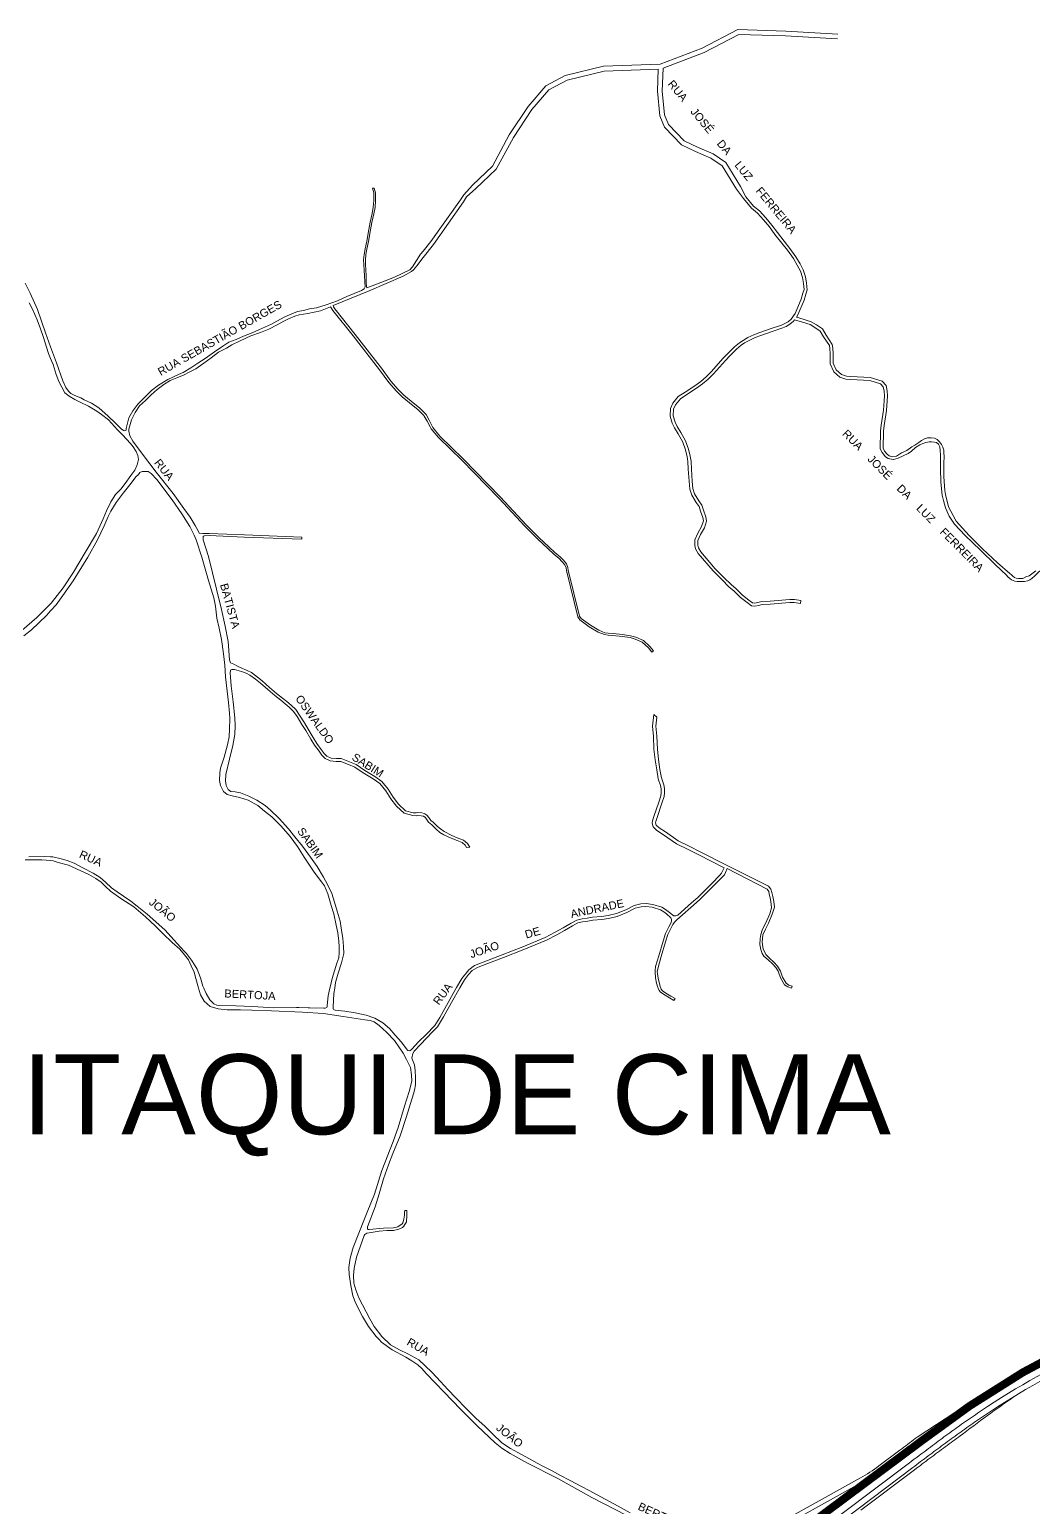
# Model space of a CAD drawing. Header units: millimetres. Extents: x 617885 to 663705, y 7172943 to 7234736.
# Drawn here: x 643374 to 644629, y 7185151 to 7186998 of the extents above; entities that cross this region are included whole.
import ezdxf

# ---------------------------------------------------------------- set-up
doc = ezdxf.new("R2010")
doc.units = ezdxf.units.MM
doc.layers.add('BAIRROS', color=12, linetype='Continuous')
doc.layers.add('TOP_VIAS 10.000', color=7, linetype='Continuous', lineweight=9)
doc.layers.add('VIAS', color=7, linetype='Continuous', lineweight=5)
doc.styles.add('LDUP', font='LDUP.SHX')
doc.styles.get("Standard").update_dxf_attribs({"font": 'arial.ttf'})

msp = doc.modelspace()

# ---------------------------------------------------------------- linework, layer by layer
at = {"layer": 'BAIRROS', "lineweight": 40, "ltscale": 0.3, "const_width": 10}
for points in [[(646615.4, 7186054.5), (646573.1, 7186042.5), (646501, 7186020), (646439.8, 7185997.3), (646313, 7185950.3), (646248.7, 7185927.8), (646165.3, 7185898.5), (646089, 7185870.7), (645974.1, 7185828), (645350.7, 7185602.5), (645276.1, 7185575.5), (645276.1, 7185575.5), (644874.2, 7185429.8), (644762.8, 7185389.2), (644680.3, 7185354.4), (644615.8, 7185320), (644548.9, 7185277.8), (644490.4, 7185235.3), (644295.8, 7185090.3)], [(644295.8, 7185090.3), (644490.4, 7185235.3), (644548.9, 7185277.8), (644615.8, 7185320), (644680.3, 7185354.4), (644762.8, 7185389.2), (644874.2, 7185429.8), (645276.2, 7185575.5), (645350.7, 7185602.5), (645974.2, 7185828.1), (646007, 7185770), (646027, 7185694), (646034.1, 7185656.6), (646094, 7185351), (646112, 7185283), (646124, 7185254), (646154.7, 7185209.7), (646227, 7185126)]]:
    msp.add_lwpolyline(points, dxfattribs=at)
at = {"layer": 'VIAS', "color": 253}
for p, q in [((644435.8, 7185203), (644462.1, 7185222.8)), ((644270.8, 7185102.9), (644415.7, 7185183.4)), ((644413.2, 7185147.7), (644480.4, 7185198.3))]:
    msp.add_line(p, q, dxfattribs=at)
for points in [[(643927.6, 7186803.9), (643952.4, 7186827.5), (643973.5, 7186866.5), (643997.1, 7186902.1), (644019.4, 7186927.7), (644043.6, 7186940.7), (644091.2, 7186952.3), (644162.4, 7186955), (644214.7, 7186975), (644259.2, 7186998.2), (644319.2, 7186996.3), (644384.2, 7186992.5)], [(644262.7, 7186801.9), (644244.3, 7186832.1), (644228.4, 7186842.9), (644209, 7186851.3), (644192.4, 7186859.2), (644172.6, 7186879.7), (644167.5, 7186891.8), (644164.8, 7186921.3), (644165.9, 7186950), (644217.1, 7186969.6), (644260.5, 7186992.2), (644319, 7186990.3), (644383.9, 7186986.5)], [(643931.8, 7186799.6), (643957.2, 7186823.9), (643978.6, 7186863.4), (644001.9, 7186898.5), (644023.2, 7186923), (644045.8, 7186935.1), (644092, 7186946.3), (644159.9, 7186948.9), (644158.8, 7186921.1), (644161.6, 7186890.3), (644167.5, 7186876.3), (644188.8, 7186854.3), (644206.5, 7186845.8), (644225.5, 7186837.7), (644239.8, 7186827.9), (644257.6, 7186798.8)], [(643927.6, 7186803.9), (643916.6, 7186791.6), (643912.5, 7186785.3), (643875.3, 7186733.5), (643865.8, 7186721.4), (643862.7, 7186717.4), (643852.5, 7186701.6), (643849.1, 7186697.8), (643829.8, 7186688.8), (643818.4, 7186684.3), (643802.1, 7186677.9), (643795.5, 7186675.3), (643794.9, 7186677.5), (643794.7, 7186681.4), (643794.7, 7186685.1), (643794.6, 7186691), (643794.1, 7186697.4), (643793.8, 7186704.9), (643793.7, 7186710.2), (643794.2, 7186716.9), (643795.4, 7186723.8), (643797.5, 7186733.5), (643799.8, 7186748.1), (643801.7, 7186757.2), (643804.2, 7186768.1), (643805.7, 7186776), (643806.3, 7186784.6), (643806.2, 7186794.3), (643804.7, 7186800), (643802.4, 7186800), (643804, 7186794), (643804.1, 7186784.7), (643803.5, 7186776.3), (643802, 7186768.5), (643799.5, 7186757.7), (643797.7, 7186748.5), (643795.3, 7186733.9), (643793.2, 7186724.2), (643792, 7186717.2), (643791.4, 7186710.3), (643791.6, 7186704.8), (643791.9, 7186697.2), (643792.4, 7186690.8), (643793.1, 7186682.4), (643793.3, 7186676.6), (643792.2, 7186674.2), (643788.7, 7186672.1), (643770.3, 7186664.6), (643758.8, 7186659.3), (643744.5, 7186654), (643732.5, 7186650.6), (643723.7, 7186649.3), (643716.3, 7186647.2), (643708.5, 7186645.8), (643698.5, 7186641.6), (643692.7, 7186639), (643682.9, 7186633.7), (643676, 7186630), (643661.1, 7186623.4), (643652.1, 7186619.4), (643641, 7186615), (643631.8, 7186611), (643622.9, 7186607.6), (643615.5, 7186602.6), (643604.7, 7186595.5), (643593.1, 7186587.3), (643584.1, 7186581.2), (643575.5, 7186575.6), (643565.7, 7186569.7), (643560, 7186567.3), (643546.6, 7186560.8), (643534.7, 7186554), (643526.1, 7186547.2), (643516.8, 7186538.1), (643509, 7186530), (643502.9, 7186521.9), (643497.7, 7186513), (643494.4, 7186499.8), (643494.3, 7186497.5), (643493.4, 7186497), (643492.2, 7186496.9), (643491.2, 7186497.2), (643488, 7186499.2), (643481.3, 7186506.1), (643471.9, 7186515.2), (643460.4, 7186525.5), (643450.9, 7186531.3), (643442.1, 7186535.6), (643437.8, 7186538), (643430.1, 7186541), (643425.3, 7186543.2), (643422.2, 7186546.2), (643419.2, 7186551), (643415.2, 7186559.1), (643407.2, 7186581.6), (643400, 7186601.5), (643393.5, 7186619.3), (643383.6, 7186648.5), (643374.5, 7186668.9), (643368.3, 7186681.2)], [(643743.3, 7186087.2), (643749.7, 7186084.3), (643757.2, 7186083.5), (643762.8, 7186083.4), (643772.3, 7186079.8), (643780.3, 7186076.4), (643791, 7186069.4), (643803.5, 7186061.9), (643811.8, 7186055.8), (643819.2, 7186046.8), (643825.6, 7186036.8), (643832.4, 7186027.6), (643842, 7186018.7), (643852.9, 7186015.8), (643857.4, 7186015.7), (643859, 7186016.1), (643863.5, 7186015.6), (643866.1, 7186015.2), (643868, 7186014), (643868.2, 7186013.9), (643870.1, 7186011.2), (643872.7, 7186007.8), (643876.5, 7186004.2), (643882.1, 7185998.8), (643886.5, 7185994.9), (643891.7, 7185991.9), (643900.8, 7185987.7), (643908.5, 7185984.6), (643914.8, 7185982.1), (643918.2, 7185978.8), (643920.2, 7185975.9), (643924, 7185976.4), (643921.1, 7185980.8), (643916.1, 7185985), (643908.5, 7185988.1), (643901.6, 7185990.9), (643892.1, 7185996), (643887.4, 7185999.1), (643883.9, 7186002.2), (643878.5, 7186007.8), (643875.5, 7186009.9), (643873, 7186013.3), (643870.6, 7186016.5), (643867.9, 7186018.1), (643867.3, 7186018.5), (643864, 7186019.1), (643858.8, 7186019.7), (643857.1, 7186019.3), (643853.4, 7186019.3), (643843.8, 7186021.9), (643835, 7186030), (643828.5, 7186038.8), (643822.1, 7186048.8), (643814.2, 7186058.4), (643805.5, 7186064.8), (643792.9, 7186072.4), (643781.9, 7186079.5), (643773.6, 7186083), (643763.5, 7186087), (643757.4, 7186087), (643750.6, 7186087.8), (643745.3, 7186090.1), (643741.9, 7186093.6), (643738.5, 7186098.6), (643732.8, 7186106), (643728.3, 7186113.4), (643722.1, 7186123.9), (643717.3, 7186131.6), (643711.4, 7186141.4), (643706.5, 7186148.3), (643700.6, 7186153.9), (643695.5, 7186158.3), (643690, 7186162.8), (643682.6, 7186168.6), (643673.7, 7186176), (643664.6, 7186184.2), (643658.5, 7186189), (643651.1, 7186194.5), (643645.8, 7186197.1), (643636.2, 7186201.3), (643633.6, 7186202.6), (643629, 7186204.9), (643625, 7186206.9), (643623.7, 7186210.5), (643621.8, 7186233.4), (643618.1, 7186252.7), (643613.6, 7186273.3), (643607.6, 7186298.9), (643597.5, 7186339.8), (643590.7, 7186360.3), (643590.7, 7186363.1), (643590.8, 7186364.7), (643591.9, 7186365.3), (643598.2, 7186365.8), (643642.2, 7186363.9), (643714, 7186361.2), (643714.1, 7186363.9), (643642.3, 7186366.6), (643598.3, 7186368.5), (643594, 7186368.4), (643590.2, 7186368.3), (643585.8, 7186368.9), (643584.9, 7186371.1), (643580.8, 7186378.5), (643574.3, 7186388.8), (643566.7, 7186399.8), (643553.1, 7186418.2), (643532, 7186444.9), (643516.3, 7186465.9), (643502.9, 7186484), (643498.9, 7186490.4), (643497.9, 7186496.2), (643497.9, 7186498.8), (643501.2, 7186510.3), (643505.7, 7186519.8), (643511.3, 7186527.8), (643518.6, 7186534.7), (643525.5, 7186541.7), (643533.1, 7186548.4), (643541.7, 7186554.8), (643549.4, 7186559.5), (643557.8, 7186563.1), (643566.9, 7186566.8), (643573.2, 7186570.1), (643581.4, 7186574.1), (643587.4, 7186578.3), (643591.5, 7186581.4), (643600.7, 7186588), (643610.1, 7186595), (643619.8, 7186600.2), (643626.4, 7186604.1), (643637.1, 7186609.1), (643650.2, 7186615.5), (643662.5, 7186619.5), (643673, 7186623.9), (643683.2, 7186629.3), (643691.7, 7186633.9), (643697.3, 7186636.8), (643705.2, 7186640), (643710.7, 7186641.6), (643721.8, 7186643.4), (643737.5, 7186646.9), (643750.1, 7186651.5), (643750.8, 7186650.5), (643752.7, 7186647.2), (643778.4, 7186615.3), (643811.3, 7186573.1), (643822.9, 7186557), (643832.5, 7186546.4), (643839.5, 7186539.1), (643848.9, 7186531.6), (643859.7, 7186522.8), (643866.5, 7186515.9), (643867.2, 7186515.2), (643870.7, 7186508.9), (643874.5, 7186501.6), (643876, 7186499.4), (643885, 7186488.3), (643914.3, 7186460.1), (643960.7, 7186412.2), (643993.1, 7186377.4), (644009, 7186361.9), (644021.7, 7186349.8), (644029.1, 7186342.7), (644035.8, 7186337.2), (644039.4, 7186333.3), (644043, 7186329.4), (644044.5, 7186325.4), (644044.9, 7186322.1), (644059.1, 7186264.3), (644061.7, 7186260.4), (644073.6, 7186251.8), (644084.5, 7186245.3), (644092.5, 7186242.1), (644097, 7186241.4), (644103.1, 7186241), (644114.8, 7186239.8), (644124.6, 7186238.4), (644131, 7186236.5), (644139.9, 7186232.7), (644147.5, 7186225.6), (644151.8, 7186220.3), (644153.7, 7186221.8), (644149.2, 7186227.2), (644141.3, 7186234.8), (644131.8, 7186238.8), (644125.1, 7186240.7), (644115.1, 7186242.2), (644103.3, 7186243.4), (644097.2, 7186243.8), (644093.1, 7186244.4), (644085.6, 7186247.5), (644074.9, 7186253.8), (644063.5, 7186262.1), (644061.3, 7186265.3), (644047.3, 7186322.5), (644046.8, 7186326), (644045.1, 7186330.6), (644041.2, 7186334.9), (644037.4, 7186338.9), (644030.6, 7186344.5), (644023.4, 7186351.5), (644010.6, 7186363.6), (643994.8, 7186379.1), (643962.4, 7186413.9), (643916, 7186461.8), (643886.8, 7186489.9), (643877.8, 7186500.9), (643876.5, 7186503.4), (643873.2, 7186509.9), (643869.7, 7186517), (643866.4, 7186520.3), (643861.8, 7186525), (643850.8, 7186534), (643841.6, 7186541.4), (643834.7, 7186548.5), (643825.3, 7186558.9), (643813.7, 7186574.9), (643780.8, 7186617.2), (643755.3, 7186649), (643753.7, 7186651.6), (643753.4, 7186653.2), (643798.5, 7186671.8), (643840.9, 7186690.1), (643851.1, 7186695.7), (643853.7, 7186698), (643857.8, 7186703), (643865.9, 7186713.2), (643878.7, 7186729.4), (643916.1, 7186782.8), (643920.1, 7186789), (643931.8, 7186799.6)], [(644298.9, 7186751.5), (644291.5, 7186760.6), (644283.9, 7186768.8), (644276.3, 7186774.8), (644266.3, 7186787), (644257.6, 7186798.8)], [(644305.7, 7186742.2), (644298.9, 7186751.5)], [(644333.7, 7186703.7), (644328.8, 7186712.1), (644321.3, 7186722.4), (644314.2, 7186731.2), (644305.7, 7186742.2)], [(644337.6, 7186696.4), (644333.7, 7186703.7)], [(644340.8, 7186668.6), (644342.1, 7186673.4), (644341.6, 7186680.7), (644340.1, 7186688.4), (644337.6, 7186696.4)], [(644331, 7186643.4), (644338.7, 7186661.4)], [(644338.7, 7186661.4), (644340.8, 7186668.6)], [(643357.9, 7186241.8), (643382.8, 7186263.3), (643400, 7186280.5), (643400.8, 7186281.3), (643415.6, 7186300.5), (643428.5, 7186320.2), (643443.2, 7186344.5), (643457.4, 7186368.6), (643465.7, 7186386.9), (643469.8, 7186396.7), (643475.4, 7186407.8), (643481.2, 7186417), (643487.7, 7186423.9), (643493.2, 7186431), (643500.4, 7186440.7), (643505.1, 7186447.4), (643508.3, 7186454.1), (643510, 7186461), (643509.1, 7186466), (643506.8, 7186470.8), (643503.1, 7186476.9), (643499.7, 7186480.9), (643489.9, 7186491.7), (643483.4, 7186498.1), (643472.5, 7186510.3), (643463.6, 7186517.2), (643457.7, 7186521.2), (643447.3, 7186527.6), (643437.1, 7186532.4), (643430.3, 7186535.8), (643423.2, 7186540), (643417.8, 7186544.1), (643413.9, 7186551.4), (643410.4, 7186558.5), (643407.1, 7186567.2), (643403.1, 7186579.6), (643400, 7186587.1), (643397.5, 7186593.4), (643390.7, 7186614.5), (643387.2, 7186624), (643383.1, 7186635.4), (643377.5, 7186648.8), (643373.2, 7186656.8)], [(644322.2, 7186633), (644325.9, 7186636.4), (644331, 7186643.4)], [(644279.5, 7186616.7), (644286.8, 7186619.6), (644299.8, 7186624.1)], [(644315.6, 7186625.3), (644301, 7186620.4), (644288.1, 7186616), (644281, 7186613.2)], [(644299.8, 7186624.1), (644314.1, 7186628.8)], [(644314.1, 7186628.8), (644318, 7186630.7), (644322.2, 7186633)], [(644319.8, 7186627.3), (644315.6, 7186625.3)], [(644324.4, 7186629.9), (644319.8, 7186627.3)], [(644328.8, 7186633.9), (644324.4, 7186629.9)], [(644330, 7186635.6), (644328.8, 7186633.9)], [(644340, 7186632.6), (644330, 7186635.6)], [(644349.7, 7186629.6), (644340, 7186632.6)], [(644355.8, 7186625.8), (644349.7, 7186629.6)], [(644366.5, 7186614.2), (644362.4, 7186621.4), (644355.8, 7186625.8)], [(644247.1, 7186593.7), (644255, 7186601.6), (644261.3, 7186606.9)], [(644263.6, 7186603.8), (644257.6, 7186598.7)], [(644261.3, 7186606.9), (644265.9, 7186609.8)], [(644267.8, 7186606.5), (644263.6, 7186603.8)], [(644265.9, 7186609.8), (644271.9, 7186613.2)], [(644273.6, 7186609.8), (644267.8, 7186606.5)], [(644271.9, 7186613.2), (644279.5, 7186616.7)], [(644281, 7186613.2), (644273.6, 7186609.8)], [(644373.8, 7186603.3), (644366.5, 7186614.2)], [(644226.1, 7186570.4), (644241.2, 7186587.4)], [(644257.6, 7186598.7), (644249.8, 7186591), (644244, 7186584.8), (644228.9, 7186567.8)], [(644241.2, 7186587.4), (644247.1, 7186593.7)], [(644374.6, 7186592.8), (644374.5, 7186599.8), (644373.8, 7186603.3)], [(644374.8, 7186580.6), (644374.6, 7186592.8)], [(644219.8, 7186564.3), (644226.1, 7186570.4)], [(644228.9, 7186567.8), (644222.4, 7186561.5)], [(644387, 7186563.9), (644379.5, 7186570.5), (644374.8, 7186580.6)], [(644184.9, 7186539.6), (644193.4, 7186545.2), (644205.5, 7186553.1), (644213, 7186558.4)], [(644215.3, 7186555.4), (644207.6, 7186549.9), (644195.5, 7186542)], [(644213, 7186558.4), (644219.8, 7186564.3)], [(644222.4, 7186561.5), (644215.3, 7186555.4)], [(644400.5, 7186560.9), (644394.6, 7186561.2), (644387, 7186563.9)], [(644424.3, 7186559.5), (644400.5, 7186560.9)], [(644441.2, 7186551.7), (644437.7, 7186555.6), (644424.3, 7186559.5)], [(644442.3, 7186546.1), (644441.2, 7186551.7)], [(644180.3, 7186500.4), (644177.4, 7186506.3), (644174.6, 7186515), (644175, 7186524.5), (644177.9, 7186531.3)], [(644177.9, 7186531.3), (644184.9, 7186539.6)], [(644187.5, 7186536.8), (644181.2, 7186529.3), (644178.8, 7186523.7)], [(644195.5, 7186542), (644187.5, 7186536.8)], [(644441.3, 7186522.7), (644442.2, 7186534.3)], [(644442.2, 7186534.3), (644442.6, 7186540.4)], [(644442.6, 7186540.4), (644442.3, 7186546.1)], [(644178.8, 7186523.7), (644178.4, 7186515.5), (644181, 7186507.7)], [(644438.7, 7186503.7), (644441.3, 7186522.7)], [(644184.9, 7186492.9), (644180.3, 7186500.4)], [(644181, 7186507.7), (644183.6, 7186502.2), (644188.2, 7186494.8)], [(644194, 7186472.9), (644190.4, 7186482.7), (644184.9, 7186492.9)], [(644188.2, 7186494.8), (644193.9, 7186484.3)], [(644437.4, 7186474.2), (644437.7, 7186496.4), (644438.7, 7186503.7)], [(644193.9, 7186484.3), (644197.6, 7186474)], [(644481.7, 7186475.7), (644476.6, 7186471.1)], [(644486.9, 7186479.2), (644481.7, 7186475.7)], [(644490.7, 7186481), (644486.9, 7186479.2)], [(644498.8, 7186482.8), (644494.6, 7186482.3), (644490.7, 7186481)], [(644501.4, 7186482.8), (644498.8, 7186482.8)], [(644505.3, 7186482.7), (644501.4, 7186482.8)], [(644507.8, 7186482.2), (644505.3, 7186482.7)], [(644510.1, 7186480), (644507.8, 7186482.2)], [(644512.3, 7186472), (644511.9, 7186476.7), (644510.1, 7186480)], [(644196.1, 7186464.2), (644194, 7186472.9)], [(644197, 7186458.3), (644196.1, 7186464.2)], [(644197.4, 7186448.8), (644197, 7186458.3)], [(644197.6, 7186474), (644199.8, 7186464.9)], [(644199.8, 7186464.9), (644200.8, 7186458.7)], [(644200.8, 7186458.7), (644201.3, 7186449)], [(644439.7, 7186469.5), (644437.4, 7186474.2)], [(644443.8, 7186464.4), (644439.7, 7186469.5)], [(644447.5, 7186462), (644443.8, 7186464.4)], [(644459.9, 7186462.4), (644454.2, 7186460.8), (644453.4, 7186460.7), (644447.5, 7186462)], [(644476.6, 7186471.1), (644472.2, 7186468.2), (644459.9, 7186462.4)], [(644512.6, 7186466.3), (644512.3, 7186472)], [(644512.8, 7186449.8), (644512.6, 7186461.9), (644512.6, 7186466.3)], [(644198.4, 7186433.7), (644197.4, 7186448.8)], [(644201.3, 7186449), (644202.2, 7186434)], [(644516.4, 7186409.6), (644515, 7186416.5), (644513.2, 7186432.7), (644512.8, 7186449.8)], [(644199.4, 7186423.7), (644198.4, 7186433.7)], [(644201.9, 7186416.5), (644199.4, 7186423.7)], [(644202.2, 7186434), (644203.2, 7186424.6), (644205.3, 7186418.1)], [(644207.3, 7186407.3), (644201.9, 7186416.5)], [(644205.3, 7186418.1), (644210.5, 7186409.3)], [(644210.8, 7186402.2), (644207.3, 7186407.3)], [(644210.5, 7186409.3), (644214.3, 7186403.9), (644216.2, 7186397.5)], [(644212.5, 7186396.3), (644210.8, 7186402.2)], [(644519, 7186400.5), (644516.4, 7186409.6)], [(644530.2, 7186379.9), (644523.8, 7186390), (644519, 7186400.5)], [(644215.6, 7186388.4), (644212.5, 7186396.3)], [(644214, 7186377.2), (644216.3, 7186384.2)], [(644216.3, 7186384.2), (644215.6, 7186388.4)], [(644216.2, 7186397.5), (644219.3, 7186389.4)], [(644220.3, 7186384), (644217.5, 7186375.6)], [(644219.3, 7186389.4), (644220.3, 7186384)], [(644209.9, 7186343.4), (644206.4, 7186349.2), (644205.5, 7186353.4), (644205.5, 7186360.5), (644209.3, 7186368.9)], [(644209.3, 7186368.9), (644214, 7186377.2)], [(644212.7, 7186367.1), (644209.3, 7186359.7)], [(644217.5, 7186375.6), (644212.7, 7186367.1)], [(644543.8, 7186365.8), (644530.2, 7186379.9)], [(644581.4, 7186329.3), (644562.7, 7186347.5), (644543.8, 7186365.8)], [(644209.3, 7186359.7), (644209.3, 7186353.8)], [(644209.3, 7186353.8), (644210, 7186350.6)], [(644210, 7186350.6), (644213, 7186345.7), (644231.1, 7186324.3)], [(644228.3, 7186321.7), (644209.9, 7186343.4)], [(644596.9, 7186314.2), (644595.2, 7186316.4), (644581.4, 7186329.3)], [(644248.2, 7186301.8), (644239.6, 7186310.4), (644228.3, 7186321.7)], [(644231.1, 7186324.3), (644242.3, 7186313.1)], [(644242.3, 7186313.1), (644250.8, 7186304.6), (644257.3, 7186299.3)], [(644599.6, 7186312), (644596.9, 7186314.2)], [(644608.6, 7186308.4), (644605.8, 7186308.8), (644601.7, 7186310.4), (644599.6, 7186312)], [(644612.2, 7186308.4), (644608.6, 7186308.4)], [(644615, 7186308.5), (644612.2, 7186308.4)], [(644617.9, 7186308.6), (644615, 7186308.5)], [(644624.4, 7186310.7), (644621.4, 7186309.3), (644617.9, 7186308.6)], [(644639.6, 7186323.7), (644633.5, 7186318.3), (644630.9, 7186315.7), (644627, 7186312.3), (644624.4, 7186310.7)], [(644254.7, 7186296.5), (644248.2, 7186301.8)], [(644262.7, 7186288.6), (644254.7, 7186296.5)], [(644257.3, 7186299.3), (644265.2, 7186291.5)], [(644265.2, 7186291.5), (644273.3, 7186285), (644277.8, 7186281.8)], [(644271, 7186282), (644262.7, 7186288.6)], [(644276.3, 7186278.2), (644271, 7186282)], [(644280.4, 7186277.5), (644276.3, 7186278.2)], [(644277.8, 7186281.8), (644280.3, 7186281.4)], [(644280.3, 7186281.4), (644284.2, 7186282.2)], [(644299.9, 7186280.1), (644289.9, 7186279.8), (644285.1, 7186278.5), (644280.4, 7186277.5)], [(644284.2, 7186282.2), (644289.4, 7186283.6)], [(644289.4, 7186283.6), (644299.7, 7186283.9)], [(644299.7, 7186283.9), (644324.3, 7186285.9)], [(644324.4, 7186282.1), (644299.9, 7186280.1)], [(644324.3, 7186285.9), (644330.2, 7186285.9)], [(644338.2, 7186284.6), (644337.6, 7186280.8), (644329.9, 7186282.1), (644324.4, 7186282.1)], [(644330.2, 7186285.9), (644338.2, 7186284.6)], [(643886.5, 7185763.5), (643880.5, 7185753.6), (643869.5, 7185742.4), (643860.2, 7185732.9), (643851.7, 7185723.9), (643849.3, 7185722), (643846.8, 7185722.2), (643844.7, 7185724.6), (643838.9, 7185732.5), (643830.8, 7185741.3), (643823.6, 7185749.7), (643815.6, 7185756.9), (643805.2, 7185762.5), (643794.4, 7185766.6), (643780.9, 7185769.2), (643768, 7185771.3), (643755.6, 7185772.8), (643754.4, 7185773), (643753.9, 7185773.4), (643753.3, 7185774.4), (643753.2, 7185776.3), (643754.1, 7185793.3), (643755.2, 7185800), (643756.3, 7185807.1), (643759.5, 7185819), (643763.6, 7185831.9), (643766.5, 7185843.6), (643766.2, 7185852.1), (643765.4, 7185862.4), (643763.9, 7185872.8), (643761.9, 7185883.7), (643758.5, 7185896.5), (643755, 7185907.8), (643751.7, 7185918.6), (643746.3, 7185929.6), (643741.1, 7185938.7), (643733.4, 7185952.2), (643724.9, 7185964), (643714.9, 7185977.6), (643705.5, 7185989.5), (643697.4, 7185999.2), (643685.8, 7186012.3), (643675.1, 7186022.5), (643668.1, 7186028.4), (643657.8, 7186035.2), (643648, 7186040), (643637.5, 7186044.1), (643630.7, 7186045.7), (643625.4, 7186045.9), (643622.2, 7186048.5), (643619.3, 7186053.6), (643618.8, 7186059.2), (643619.2, 7186067.2), (643623.5, 7186086.2), (643628, 7186103.6), (643630.5, 7186117), (643630.9, 7186128.6), (643630.3, 7186137.9), (643628.2, 7186157.9), (643625.7, 7186177.9), (643624.8, 7186188.9), (643624.5, 7186194), (643624.8, 7186197.6), (643626.7, 7186198.6), (643630.1, 7186198.6), (643638.7, 7186196.1), (643644.3, 7186193.9), (643649.2, 7186191.4), (643656.3, 7186186.2), (643662.3, 7186181.5), (643671.4, 7186173.3), (643680.4, 7186165.9), (643687.8, 7186160.1), (643693.2, 7186155.6), (643698.2, 7186151.3), (643703.8, 7186146), (643708.4, 7186139.5), (643714.3, 7186129.7), (643719, 7186122), (643725.3, 7186111.5), (643729.9, 7186104), (643735.7, 7186096.5), (643739.2, 7186091.4), (643743.3, 7186087.2)], [(644199.3, 7185977.3), (644184.9, 7185984.3), (644168.8, 7185995.4), (644160.8, 7186000.4), (644157.3, 7186003.9), (644156.5, 7186006.7), (644156.7, 7186008.4), (644158.4, 7186013.6), (644164.3, 7186031.4), (644167.3, 7186039.7), (644167.6, 7186044.4), (644167.5, 7186049.8), (644166.6, 7186054.4), (644163.7, 7186063), (644162, 7186073.6), (644160, 7186086), (644158.7, 7186099), (644158.2, 7186115), (644156.9, 7186127.8), (644158.1, 7186138.9), (644154.4, 7186142.2), (644152.8, 7186127.8), (644154, 7186114.7), (644154.5, 7186098.8), (644155.9, 7186085.5), (644157.9, 7186072.9), (644159.6, 7186062), (644162.6, 7186053.3), (644163.3, 7186049.3), (644163.4, 7186044.5), (644163.2, 7186040.6), (644160.4, 7186032.8), (644154.4, 7186014.9), (644152.7, 7186009.3), (644152.2, 7186006.4), (644153.6, 7186001.8), (644158.2, 7185997.1), (644166.5, 7185991.9), (644182.8, 7185980.7), (644197.4, 7185973.6), (644210.6, 7185966.7), (644242.3, 7185950.7), (644241.5, 7185948.8), (644239, 7185944), (644236.7, 7185941.2), (644226.7, 7185930.9), (644215.8, 7185920.2), (644209.4, 7185913.6), (644201.5, 7185906.8), (644184.4, 7185891.6), (644181.6, 7185890.4), (644179.2, 7185890.6), (644172.2, 7185895.8), (644168.7, 7185898.4), (644164.1, 7185901.3), (644153.1, 7185904.8), (644144.6, 7185905.8), (644138, 7185905.5), (644129.8, 7185903.4), (644119.1, 7185897.9), (644107.5, 7185893.3), (644097.1, 7185890.8), (644088.9, 7185889.7), (644077.4, 7185888.8), (644071.1, 7185887.6), (644064.5, 7185886.7), (644057.8, 7185885.1), (644050.9, 7185881.2), (644040.8, 7185875.5), (644031.1, 7185870), (644018.5, 7185863.6), (643990.6, 7185852), (643964.8, 7185841.9), (643935.6, 7185830.4), (643930, 7185828.3), (643922.8, 7185823.2), (643914, 7185812.3), (643907.6, 7185800.9), (643886.5, 7185763.5)], [(644124.7, 7185144.6), (644109.5, 7185152.6), (644093.3, 7185161.4), (644073.3, 7185172.4), (644064, 7185177.2), (644049.8, 7185185), (644036.9, 7185191.6), (644027.3, 7185196.8), (644016.4, 7185202.2), (644008.2, 7185206.6), (643998.8, 7185211.9), (643984.3, 7185219.7), (643974.9, 7185224.8), (643964.4, 7185232.1), (643952.4, 7185243.3), (643943.2, 7185252.3), (643931.8, 7185262.7), (643919.8, 7185275), (643906.9, 7185288.1), (643896.8, 7185298.6), (643887.7, 7185308.6), (643877, 7185319.8), (643868.1, 7185328.7), (643860.5, 7185335.5), (643846.6, 7185343), (643836.4, 7185348.3), (643825.1, 7185354.5), (643814.1, 7185364.8), (643804.7, 7185377.2), (643799, 7185386.9), (643789.8, 7185404.2), (643785.5, 7185413.2), (643781.5, 7185423.2), (643779.3, 7185431.4), (643778.9, 7185440.9), (643779.6, 7185450.1), (643782.4, 7185464), (643792, 7185491), (643792.9, 7185492.1), (643794.1, 7185493.1), (643795.5, 7185493.8), (643801, 7185494.8), (643810.8, 7185496.4), (643820.5, 7185497.2), (643828.6, 7185497.2), (643835.3, 7185498.9), (643840.2, 7185500.9), (643841.8, 7185502.7), (643844.8, 7185508.3), (643845.6, 7185515.9), (643845.6, 7185522.3), (643842.9, 7185522.3), (643842.4, 7185520.4), (643842.4, 7185516.3), (643841.6, 7185511.5), (643840.4, 7185507), (643839.4, 7185505.5), (643834.2, 7185502), (643828.7, 7185500.8), (643816.2, 7185500.1), (643798.5, 7185498.6), (643797, 7185498.6), (643796.5, 7185499), (643796.3, 7185499.3), (643796.3, 7185499.5), (643796.2, 7185500.5), (643796.2, 7185501.7), (643805.7, 7185526.8), (643810.9, 7185543.1), (643816.4, 7185561.8), (643822.5, 7185579.5), (643828, 7185593.5), (643836.9, 7185615.5), (643844.6, 7185638.4), (643853.7, 7185668.3), (643854.9, 7185672.6), (643856.4, 7185679.4), (643856.2, 7185688.3), (643855.8, 7185697.2), (643854.8, 7185704.5), (643851.7, 7185712.6), (643853, 7185718.7), (643854.7, 7185721.4), (643862.4, 7185729.7), (643877.6, 7185745.4), (643883.7, 7185752), (643891.1, 7185764.5), (643901.3, 7185782.1), (643911.8, 7185800.5), (643917.4, 7185810.4), (643922.5, 7185817.1), (643927.3, 7185822.1), (643933, 7185825.6), (643936.9, 7185827.1), (643966.1, 7185838.6), (643991.9, 7185848.6), (644020, 7185860.3), (644032.8, 7185866.9), (644042.6, 7185872.4), (644052.6, 7185878.1), (644059.1, 7185881.7), (644065.2, 7185883.2), (644071.7, 7185884), (644077.9, 7185885.3), (644089.3, 7185886.1), (644097.8, 7185887.3), (644108.6, 7185889.9), (644120.5, 7185894.6), (644131.1, 7185900), (644138.5, 7185902), (644144.5, 7185902.2), (644152.3, 7185901.3), (644162.6, 7185898), (644166.7, 7185895.4), (644170.1, 7185892.9), (644175.6, 7185888.1), (644176.2, 7185886.1), (644176.4, 7185883.8), (644175.5, 7185881.3), (644173.1, 7185877), (644168.9, 7185868.4), (644165.8, 7185858.9), (644160.6, 7185840.7), (644156.4, 7185827.4), (644156, 7185822.1), (644155.9, 7185820.3), (644156.5, 7185812.9), (644157.5, 7185806.4), (644159.2, 7185800.9), (644159.6, 7185800), (644161, 7185797.1), (644162.5, 7185795.3), (644168.6, 7185791.5), (644179.3, 7185784.6), (644180.8, 7185787.2), (644175.5, 7185790.1), (644169.2, 7185793.9), (644165.1, 7185796.7), (644163.6, 7185798.8), (644163, 7185800), (644162.1, 7185802.2), (644159.7, 7185812.5), (644158.7, 7185818.4), (644158.6, 7185821.1), (644158.9, 7185822.1), (644160.1, 7185827.6), (644163.4, 7185839.8), (644168.7, 7185858), (644171.6, 7185867.3), (644175.8, 7185875.6), (644178.1, 7185879.9), (644180.1, 7185882.6), (644182.7, 7185885.1), (644186.7, 7185888.8), (644203.9, 7185904.1), (644211.9, 7185911), (644218.4, 7185917.7), (644229.2, 7185928.4), (644239.3, 7185938.6), (644242.5, 7185941.8), (644243.9, 7185944.8), (644245.8, 7185949.7), (644295.9, 7185924.1), (644298, 7185921), (644298.6, 7185917.9), (644300.2, 7185911), (644301.2, 7185905), (644301.3, 7185900.6), (644299.4, 7185893.2), (644295.8, 7185884.6), (644289.9, 7185872.5), (644288, 7185867.1), (644287.2, 7185862.1), (644287, 7185854.7), (644288, 7185848.7), (644289.7, 7185843.6), (644292, 7185840), (644297.3, 7185835.6), (644302.6, 7185830.7), (644307, 7185825.9), (644309.7, 7185821.5), (644310.3, 7185820.3), (644312.7, 7185812.9), (644317.9, 7185804.5), (644321.9, 7185801.7), (644326.3, 7185800), (644327.1, 7185802.5), (644323.2, 7185804), (644319.8, 7185806.3), (644315, 7185814), (644312.7, 7185821.4), (644312.7, 7185821.4), (644309.1, 7185827.5), (644304.4, 7185832.5), (644299, 7185837.5), (644294.6, 7185841.9), (644290.9, 7185848.8), (644289.6, 7185857.6), (644290.5, 7185867), (644293.8, 7185874.1), (644297.6, 7185881.4), (644302.3, 7185892.6), (644305, 7185901.6), (644304.5, 7185908.4), (644303, 7185914.9), (644301.7, 7185919.9), (644300.6, 7185923.9), (644297.5, 7185927.8), (644244.2, 7185954.4), (644212.4, 7185970.4), (644199.3, 7185977.3)], [(644119.8, 7185141.6), (644076.7, 7185163.8), (644034.1, 7185187.3), (643996.4, 7185206.7), (643974.7, 7185218.7), (643964.2, 7185225.4), (643956, 7185231.8), (643948.2, 7185239.1), (643933.5, 7185253.2), (643912.4, 7185274.1), (643891.9, 7185295.3), (643869.5, 7185318.4), (643864.1, 7185324.8), (643859.1, 7185329.3), (643851.5, 7185334.3), (643844.3, 7185338.9), (643826.9, 7185348), (643813.8, 7185357.6), (643810.7, 7185361), (643807.1, 7185365), (643797.5, 7185377.3), (643789.8, 7185389.9), (643781.6, 7185406.1), (643777.9, 7185415.5), (643775.2, 7185428.5), (643773.2, 7185442.3), (643772.9, 7185451), (643774.6, 7185462.6), (643778.2, 7185476.1), (643792.6, 7185512), (643795.7, 7185520.3), (643804.9, 7185542.6), (643814.3, 7185572.3), (643828.2, 7185608.5), (643830.8, 7185615.5), (643834.7, 7185626.2), (643842.7, 7185652.5), (643848.3, 7185671.1), (643851.5, 7185684.1), (643851.2, 7185691.8), (643849.8, 7185700.9), (643845.2, 7185711.2), (643840.7, 7185719), (643836.1, 7185725.5), (643829.8, 7185734.8), (643820.2, 7185745.1), (643810.7, 7185753.7), (643804.5, 7185758), (643799.6, 7185759.6), (643792.9, 7185760.8), (643771.2, 7185764.1), (643765.6, 7185764.9), (643741.3, 7185768.5), (643715.1, 7185770.1), (643676.2, 7185771.8), (643651.5, 7185772.7), (643637.4, 7185772.9), (643620.8, 7185773.2), (643609.3, 7185774.2), (643599.6, 7185777.4), (643591.8, 7185783.8), (643587.6, 7185792), (643584.8, 7185800), (643584.3, 7185801.7), (643581.7, 7185812.4), (643579.4, 7185820.2), (643575.8, 7185827.9), (643572.2, 7185835.4), (643567.4, 7185842), (643561.5, 7185848.9), (643552.1, 7185857.2), (643540.9, 7185868.2), (643530.7, 7185878.2), (643518.5, 7185889.2), (643504.2, 7185902), (643487.7, 7185912.2), (643474.7, 7185921.4), (643468.4, 7185927.2), (643463, 7185932.7), (643456.7, 7185937.1), (643447.8, 7185942.2), (643437.8, 7185946.9), (643422.4, 7185954.1), (643409.6, 7185957.4), (643403.3, 7185959.3), (643400, 7185959.6), (643388.9, 7185960.4), (643368.1, 7185960.6)]]:
    msp.add_lwpolyline(points, dxfattribs=at)
at = {"layer": 'VIAS', "color": 253, "flags": 128}
for points in [[(644262.7, 7186801.9), (644269.4, 7186789.3), (644279, 7186777.5), (644286.5, 7186771.6), (644294.4, 7186763.1), (644302, 7186753.8), (644308.8, 7186744.5), (644317.2, 7186733.6), (644324.3, 7186724.7), (644332, 7186714.2), (644337.1, 7186705.5), (644341.2, 7186697.9), (644343.9, 7186689.3), (644345.3, 7186681.2), (644345.9, 7186673), (644344.4, 7186667.6), (644342.3, 7186660.2), (644334.4, 7186641.5), (644332.5, 7186638.9), (644341.1, 7186636.2), (644351.2, 7186633.1), (644357.8, 7186629), (644365.3, 7186624.1), (644369.7, 7186616.1), (644377.3, 7186604.8), (644378.3, 7186600.2), (644378.4, 7186592.9), (644378.5, 7186581.4), (644382.5, 7186572.8), (644388.9, 7186567.2), (644395.4, 7186565), (644400.7, 7186564.6), (644425, 7186563.2), (644439.7, 7186558.9), (644444.7, 7186553.5), (644446.1, 7186546.5), (644446.3, 7186540.4), (644445.9, 7186534.1), (644445.1, 7186522.3), (644442.4, 7186503.2), (644441.5, 7186496.1), (644441.2, 7186475), (644442.9, 7186471.5), (644446.2, 7186467.4), (644446.2, 7186467.4), (644448.5, 7186465.6), (644452.4, 7186464.3), (644457.8, 7186465.1), (644463.8, 7186469.3), (644470.7, 7186472.1), (644476.8, 7186476.9), (644480.5, 7186478.7), (644485.5, 7186482), (644489.1, 7186484.6), (644492.9, 7186486.8), (644496.6, 7186487.9), (644501.2, 7186488), (644505.3, 7186487.6), (644508.8, 7186486), (644511.5, 7186483.1), (644514, 7186479.5), (644515.5, 7186476.3), (644516.9, 7186472.4), (644517.2, 7186461.2), (644517.1, 7186459.6), (644517.1, 7186439.3), (644518.3, 7186422.1), (644519.1, 7186417.3), (644522.9, 7186401.9), (644528.7, 7186391), (644532.2, 7186383.8), (644548.7, 7186366), (644565.1, 7186349.4), (644583.9, 7186331.8), (644599.4, 7186318.3), (644601.6, 7186316.6), (644603.3, 7186315), (644605.5, 7186313.5), (644607.6, 7186312.7), (644610.5, 7186312.1), (644613, 7186312), (644615.8, 7186312.3), (644619.6, 7186314.2), (644623.8, 7186315.5), (644631.8, 7186321.7)], [(643372.9, 7185964.2), (643391.8, 7185964.7), (643400, 7185964.3), (643402.9, 7185964.2), (643413.1, 7185961.9), (643420.6, 7185959.7), (643429.3, 7185956.2), (643440.4, 7185950.4), (643453, 7185944), (643461.9, 7185938.6), (643468.6, 7185932.6), (643476.3, 7185925.5), (643483.1, 7185920.4), (643491.1, 7185915), (643500.2, 7185908.9), (643508.4, 7185902.8), (643520.7, 7185892.6), (643531.5, 7185882.9), (643543.1, 7185872.5), (643550.1, 7185864.8), (643562.2, 7185851.4), (643567.8, 7185845.5), (643570, 7185843.6), (643576.1, 7185835.3), (643580, 7185829.2), (643583.3, 7185823.9), (643587.5, 7185813), (643590.3, 7185802.5), (643591.4, 7185800), (643594.6, 7185793.3), (643599, 7185785.7), (643604, 7185780.7), (643607.7, 7185778.8), (643611.4, 7185778.7), (643631.6, 7185777.9), (643652.6, 7185777.3), (643679, 7185775.8), (643707.4, 7185776), (643710.4, 7185776.1), (643721.9, 7185775.8), (643724.1, 7185775.5), (643741.5, 7185775.2), (643743.4, 7185775.2), (643745.2, 7185776.2), (643745.7, 7185776.8), (643745.8, 7185778.4), (643747.2, 7185790.4), (643749.3, 7185800), (643749.6, 7185801.5), (643752, 7185812.1), (643755, 7185821.9), (643757.9, 7185831.5), (643760.5, 7185838.2), (643760.9, 7185844.6), (643760.6, 7185851.9), (643760.4, 7185858.8), (643759.2, 7185869.3), (643757, 7185878.9), (643754.1, 7185893), (643750.9, 7185903.5), (643746.5, 7185918), (643742.3, 7185927.9), (643738.9, 7185933.2), (643729.7, 7185945.3), (643717, 7185964.1), (643708.7, 7185977.2), (643699.7, 7185989.7), (643688.4, 7186002.5), (643676.8, 7186014.1), (643667.5, 7186021.5), (643659.2, 7186028.3), (643646.8, 7186035), (643636.1, 7186038.4), (643626.9, 7186040.4), (643620.9, 7186042.4), (643616, 7186046.1), (643612.6, 7186053.4), (643611, 7186059.7), (643611.4, 7186069.3), (643612.2, 7186075.3), (643616.8, 7186088.8), (643621.2, 7186104.1), (643623.4, 7186114.4), (643623.8, 7186124), (643623.9, 7186137.4), (643623.6, 7186144), (643622.6, 7186157), (643620.6, 7186171.5), (643618.8, 7186189.2), (643617.7, 7186203.8), (643616.3, 7186217.9), (643613.8, 7186235.8), (643610.7, 7186250.1), (643607.9, 7186262.8), (643606, 7186277.5), (643604, 7186288.1), (643597.6, 7186309.8), (643589.2, 7186339), (643582.1, 7186360.4), (643579.5, 7186366.5), (643574.1, 7186377.2), (643563.9, 7186393.1), (643551.9, 7186410.4), (643532.6, 7186436), (643525.7, 7186443.2), (643522.1, 7186445.7), (643518.2, 7186446), (643514.6, 7186445.7), (643511.7, 7186444.6), (643509.9, 7186442.1), (643506.5, 7186439.4), (643500.9, 7186431.4), (643490.7, 7186419), (643482.1, 7186407), (643475.2, 7186396.2), (643471.9, 7186389.5), (643467, 7186377.8), (643458.7, 7186360.5), (643446.6, 7186338.7), (643428.2, 7186309.3), (643415.3, 7186290.9), (643407.1, 7186279.2), (643400, 7186271.7), (643394.7, 7186266.1), (643375.9, 7186248), (643366.4, 7186240.4)], [(644632.1, 7185333), (644611.1, 7185321.2), (644588, 7185307.5), (644568.5, 7185295.2), (644551.2, 7185283.8), (644524.7, 7185265.1), (644433, 7185196.5), (644366.7, 7185146.4)], [(644630, 7185324.4), (644607.7, 7185311.7), (644583.5, 7185297), (644557.1, 7185280), (644531.1, 7185261.6), (644440, 7185193.5), (644369.2, 7185140.3)]]:
    msp.add_lwpolyline(points, dxfattribs=at)
at = {"layer": 'VIAS', "color": 253}
for points in [[(644388.2, 7185142.4), (644473.9, 7185206.9, -0.000104), (644483.5, 7185214.1, -0.000469), (644493.1, 7185221.3, -0.000781), (644502.7, 7185228.5, -0.001094), (644512.3, 7185235.7, -0.001406), (644522, 7185242.8, -0.001719), (644531.8, 7185249.8, -0.002031), (644541.6, 7185256.8, -0.002344), (644551.4, 7185263.7, -0.002656), (644561.4, 7185270.5, -0.003021), (644571.4, 7185277.2, -0.003021)], [(644462.1, 7185222.8, -0.000103), (644471.7, 7185230, -0.000462), (644481.3, 7185237.3, -0.000198), (644483.8, 7185239.1), (644555, 7185285.8)], [(644392.6, 7185136.7), (644478.2, 7185201.1, -0.000104), (644487.8, 7185208.4, -0.000469), (644497.4, 7185215.6, -0.000781), (644507, 7185222.7, -0.001094), (644516.6, 7185229.9, -0.001406), (644526.3, 7185236.9, -0.001719), (644536, 7185244, -0.002031), (644545.7, 7185250.9, -0.002344), (644555.5, 7185257.8, -0.002656), (644565.4, 7185264.5, -0.003021), (644575.4, 7185271.2, -0.003021)], [(644480.4, 7185198.3, -0.000104), (644490, 7185205.5, -0.000469), (644499.5, 7185212.7, -0.000781), (644509.1, 7185219.8, -0.001094), (644518.8, 7185227, -0.001406), (644528.4, 7185234, -0.001598), (644537.4, 7185240.6, -0.002031)], [(644435.8, 7185203, -0.034611), (644412.6, 7185188), (644268.1, 7185107.7, -0.294832)]]:
    msp.add_lwpolyline(points, format="xyb", dxfattribs=at)
for centre, radius, start, end in [((645101.8, 7184472.7), 963.6, 113.5087, 123.3981), ((645101.8, 7184472.7), 956.4, 113.5087, 123.3981), ((645588.7, 7183870), 1727.3, 124.6732, 127.4912)]:
    msp.add_arc(centre, radius, start, end, dxfattribs=at)

# ---------------------------------------------------------------- texts
at = {"layer": 'BAIRROS', "lineweight": 40, "ltscale": 0.3}
msp.add_text('ITAQUI DE CIMA', height=100, dxfattribs=at).set_placement((643364.2, 7185617.6))
at = {"layer": 'TOP_VIAS 10.000', "color": 251, "style": 'LDUP', "width": 1.04}
for s, rotation, p in [('RUA    JOSÉ    DA    LUZ    FERREIRA', 309.4991, (644171, 7186929.9)), ('RUA SEBASTIÃO BORGES', 29.5517, (643537.6, 7186565.2)), ('RUA    JOSÉ    DA    LUZ    FERREIRA', 314.8046, (644389.2, 7186492.3)), ('RUA', 308.8067, (643528.9, 7186456.6)), ('BATISTA', 285.5031, (643611.7, 7186304.5)), ('OSWALDO', 305.5025, (643705.5, 7186162.1)), ('SABIM', 327.737, (643775.7, 7186086.2)), ('SABIM', 305.5025, (643707.9, 7185996.4)), ('RUA', 336, (643434.8, 7185963.8)), ('JOÃO', 321, (643522, 7185906)), ('ANDRADE', 11.9028, (644051.3, 7185887.8)), ('DE', 15.7878, (643994.7, 7185862.1)), ('JOÃO', 18.5391, (643926, 7185837.5)), ('BERTOJA', 357, (643617, 7185788.7)), ('RUA', 52.8548, (643885.4, 7185778.3)), ('RUA', 330, (643844.4, 7185355)), ('JOÃO', 321, (643956.2, 7185249)), ('BERTOJA', 336, (644133.5, 7185148.8))]:
    msp.add_text(s, height=10, rotation=rotation, dxfattribs=at).set_placement(p)

doc.saveas('drawing.dxf')
